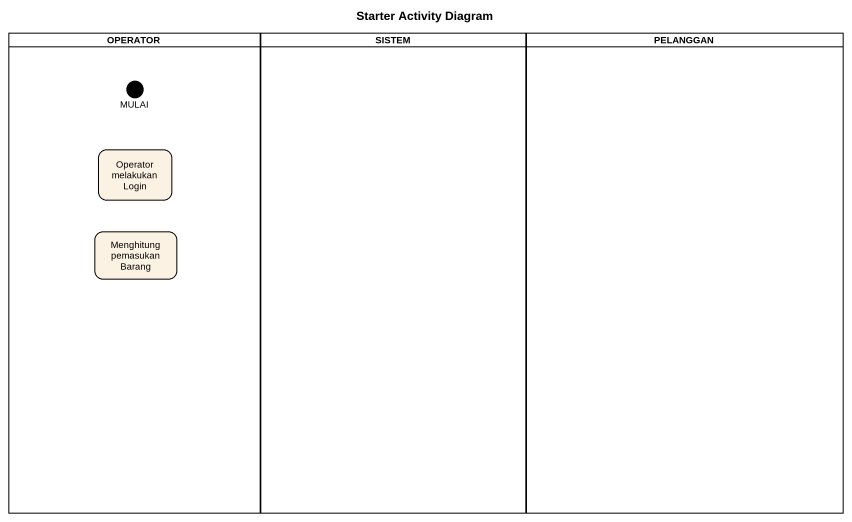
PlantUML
@startuml
title Starter Activity Diagram
hide empty description
state OPERATOR <<partition>> {
  state MULAI <<start>>
  state "Operator melakukan Login" as Operator_melakukan_Login
  state "Menghitung pemasukan Barang" as Menghitung_pemasukan_Barang
}
state SISTEM <<partition>>
state PELANGGAN <<partition>>
@enduml
